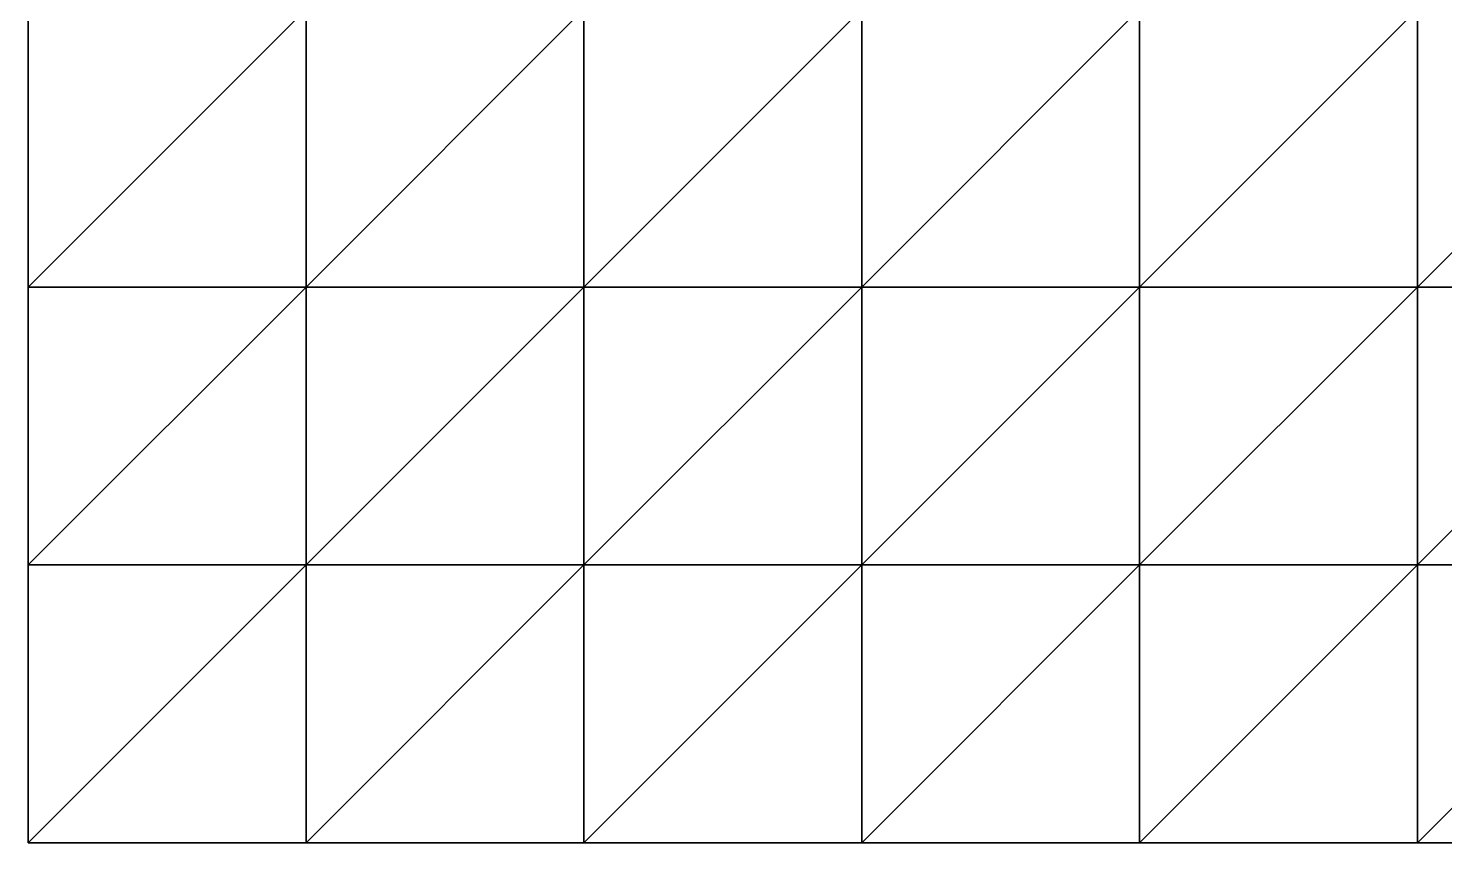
# Model space of a CAD drawing. Extents: x 330000 to 330200, y 6250000 to 6250150.
# Drawn here: x 330000 to 330051, y 6250000 to 6250029.3 of the extents above; entities that cross this region are included whole.
import ezdxf

# ---------------------------------------------------------------- set-up
doc = ezdxf.new("R2010")
doc.units = 0

msp = doc.modelspace()

# ---------------------------------------------------------------- linework, layer by layer
at = {"layer": 'Clay'}
for points in [[(330000, 6250020, 18.7), (330010, 6250020, 18.949), (330010, 6250030, 19.049)], [(330000, 6250020, 18.7), (330010, 6250030, 19.049), (330000, 6250030, 18.8)], [(330010, 6250030, 14.449), (330010, 6250020, 14.349), (330000, 6250020, 14.2)], [(330000, 6250030, 14.3), (330010, 6250030, 14.449), (330000, 6250020, 14.2)], [(330000, 6250030, 18.8), (330000, 6250020, 18.7), (330000, 6250020, 14.2)], [(330000, 6250030, 18.8), (330000, 6250020, 14.2), (330000, 6250030, 14.3)], [(330010, 6250020, 18.949), (330020, 6250020, 19.191), (330020, 6250030, 19.291)], [(330010, 6250020, 18.949), (330020, 6250030, 19.291), (330010, 6250030, 19.049)], [(330020, 6250030, 14.591), (330020, 6250020, 14.491), (330010, 6250020, 14.349)], [(330010, 6250030, 14.449), (330020, 6250030, 14.591), (330010, 6250020, 14.349)], [(330020, 6250020, 19.191), (330030, 6250020, 19.419), (330030, 6250030, 19.519)], [(330020, 6250020, 19.191), (330030, 6250030, 19.519), (330020, 6250030, 19.291)], [(330030, 6250030, 14.719), (330030, 6250020, 14.619), (330020, 6250020, 14.491)], [(330020, 6250030, 14.591), (330030, 6250030, 14.719), (330020, 6250020, 14.491)], [(330030, 6250020, 19.419), (330040, 6250020, 19.628), (330040, 6250030, 19.728)], [(330030, 6250020, 19.419), (330040, 6250030, 19.728), (330030, 6250030, 19.519)], [(330040, 6250030, 14.828), (330040, 6250020, 14.728), (330030, 6250020, 14.619)], [(330030, 6250030, 14.719), (330040, 6250030, 14.828), (330030, 6250020, 14.619)], [(330040, 6250020, 19.628), (330050, 6250020, 19.81), (330050, 6250030, 19.91)], [(330040, 6250020, 19.628), (330050, 6250030, 19.91), (330040, 6250030, 19.728)], [(330050, 6250030, 14.91), (330050, 6250020, 14.81), (330040, 6250020, 14.728)], [(330040, 6250030, 14.828), (330050, 6250030, 14.91), (330040, 6250020, 14.728)], [(330050, 6250020, 19.81), (330060, 6250020, 19.962), (330060, 6250030, 20.062)], [(330050, 6250020, 19.81), (330060, 6250030, 20.062), (330050, 6250030, 19.91)], [(330060, 6250030, 14.962), (330060, 6250020, 14.862), (330050, 6250020, 14.81)], [(330050, 6250030, 14.91), (330060, 6250030, 14.962), (330050, 6250020, 14.81)], [(330000, 6250010, 18.6), (330010, 6250010, 18.849), (330010, 6250020, 18.949)], [(330000, 6250010, 18.6), (330010, 6250020, 18.949), (330000, 6250020, 18.7)], [(330010, 6250020, 14.349), (330010, 6250010, 14.249), (330000, 6250010, 14.1)], [(330000, 6250020, 14.2), (330010, 6250020, 14.349), (330000, 6250010, 14.1)], [(330000, 6250020, 18.7), (330000, 6250010, 18.6), (330000, 6250010, 14.1)], [(330000, 6250020, 18.7), (330000, 6250010, 14.1), (330000, 6250020, 14.2)], [(330010, 6250010, 18.849), (330020, 6250010, 19.091), (330020, 6250020, 19.191)], [(330010, 6250010, 18.849), (330020, 6250020, 19.191), (330010, 6250020, 18.949)], [(330020, 6250020, 14.491), (330020, 6250010, 14.391), (330010, 6250010, 14.249)], [(330010, 6250020, 14.349), (330020, 6250020, 14.491), (330010, 6250010, 14.249)], [(330020, 6250010, 19.091), (330030, 6250010, 19.319), (330030, 6250020, 19.419)], [(330020, 6250010, 19.091), (330030, 6250020, 19.419), (330020, 6250020, 19.191)], [(330030, 6250020, 14.619), (330030, 6250010, 14.519), (330020, 6250010, 14.391)], [(330020, 6250020, 14.491), (330030, 6250020, 14.619), (330020, 6250010, 14.391)], [(330030, 6250010, 19.319), (330040, 6250010, 19.528), (330040, 6250020, 19.628)], [(330030, 6250010, 19.319), (330040, 6250020, 19.628), (330030, 6250020, 19.419)], [(330040, 6250020, 14.728), (330040, 6250010, 14.628), (330030, 6250010, 14.519)], [(330030, 6250020, 14.619), (330040, 6250020, 14.728), (330030, 6250010, 14.519)], [(330040, 6250010, 19.528), (330050, 6250010, 19.71), (330050, 6250020, 19.81)], [(330040, 6250010, 19.528), (330050, 6250020, 19.81), (330040, 6250020, 19.628)], [(330050, 6250020, 14.81), (330050, 6250010, 14.71), (330040, 6250010, 14.628)], [(330040, 6250020, 14.728), (330050, 6250020, 14.81), (330040, 6250010, 14.628)], [(330050, 6250010, 19.71), (330060, 6250010, 19.862), (330060, 6250020, 19.962)], [(330050, 6250010, 19.71), (330060, 6250020, 19.962), (330050, 6250020, 19.81)], [(330060, 6250020, 14.862), (330060, 6250010, 14.762), (330050, 6250010, 14.71)], [(330050, 6250020, 14.81), (330060, 6250020, 14.862), (330050, 6250010, 14.71)], [(330000, 6250000, 18.5), (330010, 6250000, 18.749), (330010, 6250010, 18.849)], [(330000, 6250000, 18.5), (330010, 6250010, 18.849), (330000, 6250010, 18.6)], [(330010, 6250010, 14.249), (330010, 6250000, 14.149), (330000, 6250000, 14)], [(330000, 6250010, 14.1), (330010, 6250010, 14.249), (330000, 6250000, 14)], [(330000, 6250010, 18.6), (330000, 6250000, 18.5), (330000, 6250000, 14)], [(330000, 6250010, 18.6), (330000, 6250000, 14), (330000, 6250010, 14.1)], [(330010, 6250000, 18.749), (330020, 6250000, 18.991), (330020, 6250010, 19.091)], [(330010, 6250000, 18.749), (330020, 6250010, 19.091), (330010, 6250010, 18.849)], [(330020, 6250010, 14.391), (330020, 6250000, 14.291), (330010, 6250000, 14.149)], [(330010, 6250010, 14.249), (330020, 6250010, 14.391), (330010, 6250000, 14.149)], [(330020, 6250000, 18.991), (330030, 6250000, 19.219), (330030, 6250010, 19.319)], [(330020, 6250000, 18.991), (330030, 6250010, 19.319), (330020, 6250010, 19.091)], [(330030, 6250010, 14.519), (330030, 6250000, 14.419), (330020, 6250000, 14.291)], [(330020, 6250010, 14.391), (330030, 6250010, 14.519), (330020, 6250000, 14.291)], [(330030, 6250000, 19.219), (330040, 6250000, 19.428), (330040, 6250010, 19.528)], [(330030, 6250000, 19.219), (330040, 6250010, 19.528), (330030, 6250010, 19.319)], [(330040, 6250010, 14.628), (330040, 6250000, 14.528), (330030, 6250000, 14.419)], [(330030, 6250010, 14.519), (330040, 6250010, 14.628), (330030, 6250000, 14.419)], [(330040, 6250000, 19.428), (330050, 6250000, 19.61), (330050, 6250010, 19.71)], [(330040, 6250000, 19.428), (330050, 6250010, 19.71), (330040, 6250010, 19.528)], [(330050, 6250010, 14.71), (330050, 6250000, 14.61), (330040, 6250000, 14.528)], [(330040, 6250010, 14.628), (330050, 6250010, 14.71), (330040, 6250000, 14.528)], [(330050, 6250000, 19.61), (330060, 6250000, 19.762), (330060, 6250010, 19.862)], [(330050, 6250000, 19.61), (330060, 6250010, 19.862), (330050, 6250010, 19.71)], [(330060, 6250010, 14.762), (330060, 6250000, 14.662), (330050, 6250000, 14.61)], [(330050, 6250010, 14.71), (330060, 6250010, 14.762), (330050, 6250000, 14.61)], [(330000, 6250000, 18.5), (330010, 6250000, 18.749), (330010, 6250000, 14.149)], [(330000, 6250000, 18.5), (330010, 6250000, 14.149), (330000, 6250000, 14)], [(330010, 6250000, 18.749), (330020, 6250000, 18.991), (330020, 6250000, 14.291)], [(330010, 6250000, 18.749), (330020, 6250000, 14.291), (330010, 6250000, 14.149)], [(330020, 6250000, 18.991), (330030, 6250000, 19.219), (330030, 6250000, 14.419)], [(330020, 6250000, 18.991), (330030, 6250000, 14.419), (330020, 6250000, 14.291)], [(330030, 6250000, 19.219), (330040, 6250000, 19.428), (330040, 6250000, 14.528)], [(330030, 6250000, 19.219), (330040, 6250000, 14.528), (330030, 6250000, 14.419)], [(330040, 6250000, 19.428), (330050, 6250000, 19.61), (330050, 6250000, 14.61)], [(330040, 6250000, 19.428), (330050, 6250000, 14.61), (330040, 6250000, 14.528)], [(330050, 6250000, 19.61), (330060, 6250000, 19.762), (330060, 6250000, 14.662)], [(330050, 6250000, 19.61), (330060, 6250000, 14.662), (330050, 6250000, 14.61)]]:
    msp.add_3dface(points, dxfattribs=at)
at = {"layer": 'Fill'}
for points in [[(330000, 6250020, 20.2), (330010, 6250020, 20.449), (330010, 6250030, 20.549)], [(330000, 6250020, 20.2), (330010, 6250030, 20.549), (330000, 6250030, 20.3)], [(330010, 6250030, 19.049), (330010, 6250020, 18.949), (330000, 6250020, 18.7)], [(330000, 6250030, 18.8), (330010, 6250030, 19.049), (330000, 6250020, 18.7)], [(330000, 6250030, 20.3), (330000, 6250020, 20.2), (330000, 6250020, 18.7)], [(330000, 6250030, 20.3), (330000, 6250020, 18.7), (330000, 6250030, 18.8)], [(330010, 6250020, 20.449), (330020, 6250020, 20.691), (330020, 6250030, 20.791)], [(330010, 6250020, 20.449), (330020, 6250030, 20.791), (330010, 6250030, 20.549)], [(330020, 6250030, 19.291), (330020, 6250020, 19.191), (330010, 6250020, 18.949)], [(330010, 6250030, 19.049), (330020, 6250030, 19.291), (330010, 6250020, 18.949)], [(330020, 6250020, 20.691), (330030, 6250020, 20.919), (330030, 6250030, 21.019)], [(330020, 6250020, 20.691), (330030, 6250030, 21.019), (330020, 6250030, 20.791)], [(330030, 6250030, 19.519), (330030, 6250020, 19.419), (330020, 6250020, 19.191)], [(330020, 6250030, 19.291), (330030, 6250030, 19.519), (330020, 6250020, 19.191)], [(330030, 6250020, 20.919), (330040, 6250020, 21.128), (330040, 6250030, 21.228)], [(330030, 6250020, 20.919), (330040, 6250030, 21.228), (330030, 6250030, 21.019)], [(330040, 6250030, 19.728), (330040, 6250020, 19.628), (330030, 6250020, 19.419)], [(330030, 6250030, 19.519), (330040, 6250030, 19.728), (330030, 6250020, 19.419)], [(330040, 6250020, 21.128), (330050, 6250020, 21.31), (330050, 6250030, 21.41)], [(330040, 6250020, 21.128), (330050, 6250030, 21.41), (330040, 6250030, 21.228)], [(330050, 6250030, 19.91), (330050, 6250020, 19.81), (330040, 6250020, 19.628)], [(330040, 6250030, 19.728), (330050, 6250030, 19.91), (330040, 6250020, 19.628)], [(330050, 6250020, 21.31), (330060, 6250020, 21.462), (330060, 6250030, 21.562)], [(330050, 6250020, 21.31), (330060, 6250030, 21.562), (330050, 6250030, 21.41)], [(330060, 6250030, 20.062), (330060, 6250020, 19.962), (330050, 6250020, 19.81)], [(330050, 6250030, 19.91), (330060, 6250030, 20.062), (330050, 6250020, 19.81)], [(330000, 6250010, 20.1), (330010, 6250010, 20.349), (330010, 6250020, 20.449)], [(330000, 6250010, 20.1), (330010, 6250020, 20.449), (330000, 6250020, 20.2)], [(330010, 6250020, 18.949), (330010, 6250010, 18.849), (330000, 6250010, 18.6)], [(330000, 6250020, 18.7), (330010, 6250020, 18.949), (330000, 6250010, 18.6)], [(330000, 6250020, 20.2), (330000, 6250010, 20.1), (330000, 6250010, 18.6)], [(330000, 6250020, 20.2), (330000, 6250010, 18.6), (330000, 6250020, 18.7)], [(330010, 6250010, 20.349), (330020, 6250010, 20.591), (330020, 6250020, 20.691)], [(330010, 6250010, 20.349), (330020, 6250020, 20.691), (330010, 6250020, 20.449)], [(330020, 6250020, 19.191), (330020, 6250010, 19.091), (330010, 6250010, 18.849)], [(330010, 6250020, 18.949), (330020, 6250020, 19.191), (330010, 6250010, 18.849)], [(330020, 6250010, 20.591), (330030, 6250010, 20.819), (330030, 6250020, 20.919)], [(330020, 6250010, 20.591), (330030, 6250020, 20.919), (330020, 6250020, 20.691)], [(330030, 6250020, 19.419), (330030, 6250010, 19.319), (330020, 6250010, 19.091)], [(330020, 6250020, 19.191), (330030, 6250020, 19.419), (330020, 6250010, 19.091)], [(330030, 6250010, 20.819), (330040, 6250010, 21.028), (330040, 6250020, 21.128)], [(330030, 6250010, 20.819), (330040, 6250020, 21.128), (330030, 6250020, 20.919)], [(330040, 6250020, 19.628), (330040, 6250010, 19.528), (330030, 6250010, 19.319)], [(330030, 6250020, 19.419), (330040, 6250020, 19.628), (330030, 6250010, 19.319)], [(330040, 6250010, 21.028), (330050, 6250010, 21.21), (330050, 6250020, 21.31)], [(330040, 6250010, 21.028), (330050, 6250020, 21.31), (330040, 6250020, 21.128)], [(330050, 6250020, 19.81), (330050, 6250010, 19.71), (330040, 6250010, 19.528)], [(330040, 6250020, 19.628), (330050, 6250020, 19.81), (330040, 6250010, 19.528)], [(330050, 6250010, 21.21), (330060, 6250010, 21.362), (330060, 6250020, 21.462)], [(330050, 6250010, 21.21), (330060, 6250020, 21.462), (330050, 6250020, 21.31)], [(330060, 6250020, 19.962), (330060, 6250010, 19.862), (330050, 6250010, 19.71)], [(330050, 6250020, 19.81), (330060, 6250020, 19.962), (330050, 6250010, 19.71)], [(330000, 6250000, 20), (330010, 6250000, 20.249), (330010, 6250010, 20.349)], [(330000, 6250000, 20), (330010, 6250010, 20.349), (330000, 6250010, 20.1)], [(330010, 6250010, 18.849), (330010, 6250000, 18.749), (330000, 6250000, 18.5)], [(330000, 6250010, 18.6), (330010, 6250010, 18.849), (330000, 6250000, 18.5)], [(330000, 6250010, 20.1), (330000, 6250000, 20), (330000, 6250000, 18.5)], [(330000, 6250010, 20.1), (330000, 6250000, 18.5), (330000, 6250010, 18.6)], [(330010, 6250000, 20.249), (330020, 6250000, 20.491), (330020, 6250010, 20.591)], [(330010, 6250000, 20.249), (330020, 6250010, 20.591), (330010, 6250010, 20.349)], [(330020, 6250010, 19.091), (330020, 6250000, 18.991), (330010, 6250000, 18.749)], [(330010, 6250010, 18.849), (330020, 6250010, 19.091), (330010, 6250000, 18.749)], [(330020, 6250000, 20.491), (330030, 6250000, 20.719), (330030, 6250010, 20.819)], [(330020, 6250000, 20.491), (330030, 6250010, 20.819), (330020, 6250010, 20.591)], [(330030, 6250010, 19.319), (330030, 6250000, 19.219), (330020, 6250000, 18.991)], [(330020, 6250010, 19.091), (330030, 6250010, 19.319), (330020, 6250000, 18.991)], [(330030, 6250000, 20.719), (330040, 6250000, 20.928), (330040, 6250010, 21.028)], [(330030, 6250000, 20.719), (330040, 6250010, 21.028), (330030, 6250010, 20.819)], [(330040, 6250010, 19.528), (330040, 6250000, 19.428), (330030, 6250000, 19.219)], [(330030, 6250010, 19.319), (330040, 6250010, 19.528), (330030, 6250000, 19.219)], [(330040, 6250000, 20.928), (330050, 6250000, 21.11), (330050, 6250010, 21.21)], [(330040, 6250000, 20.928), (330050, 6250010, 21.21), (330040, 6250010, 21.028)], [(330050, 6250010, 19.71), (330050, 6250000, 19.61), (330040, 6250000, 19.428)], [(330040, 6250010, 19.528), (330050, 6250010, 19.71), (330040, 6250000, 19.428)], [(330050, 6250000, 21.11), (330060, 6250000, 21.262), (330060, 6250010, 21.362)], [(330050, 6250000, 21.11), (330060, 6250010, 21.362), (330050, 6250010, 21.21)], [(330060, 6250010, 19.862), (330060, 6250000, 19.762), (330050, 6250000, 19.61)], [(330050, 6250010, 19.71), (330060, 6250010, 19.862), (330050, 6250000, 19.61)], [(330000, 6250000, 20), (330010, 6250000, 20.249), (330010, 6250000, 18.749)], [(330000, 6250000, 20), (330010, 6250000, 18.749), (330000, 6250000, 18.5)], [(330010, 6250000, 20.249), (330020, 6250000, 20.491), (330020, 6250000, 18.991)], [(330010, 6250000, 20.249), (330020, 6250000, 18.991), (330010, 6250000, 18.749)], [(330020, 6250000, 20.491), (330030, 6250000, 20.719), (330030, 6250000, 19.219)], [(330020, 6250000, 20.491), (330030, 6250000, 19.219), (330020, 6250000, 18.991)], [(330030, 6250000, 20.719), (330040, 6250000, 20.928), (330040, 6250000, 19.428)], [(330030, 6250000, 20.719), (330040, 6250000, 19.428), (330030, 6250000, 19.219)], [(330040, 6250000, 20.928), (330050, 6250000, 21.11), (330050, 6250000, 19.61)], [(330040, 6250000, 20.928), (330050, 6250000, 19.61), (330040, 6250000, 19.428)], [(330050, 6250000, 21.11), (330060, 6250000, 21.262), (330060, 6250000, 19.762)], [(330050, 6250000, 21.11), (330060, 6250000, 19.762), (330050, 6250000, 19.61)]]:
    msp.add_3dface(points, dxfattribs=at)
at = {"layer": 'Sand'}
for points in [[(330000, 6250020, 14.2), (330010, 6250020, 14.349), (330010, 6250030, 14.449)], [(330000, 6250020, 14.2), (330010, 6250030, 14.449), (330000, 6250030, 14.3)], [(330010, 6250030, 10.546), (330010, 6250020, 10.665), (330000, 6250020, 10.516)], [(330000, 6250030, 10.398), (330010, 6250030, 10.546), (330000, 6250020, 10.516)], [(330000, 6250030, 14.3), (330000, 6250020, 14.2), (330000, 6250020, 10.516)], [(330000, 6250030, 14.3), (330000, 6250020, 10.516), (330000, 6250030, 10.398)], [(330010, 6250020, 14.349), (330020, 6250020, 14.491), (330020, 6250030, 14.591)], [(330010, 6250020, 14.349), (330020, 6250030, 14.591), (330010, 6250030, 14.449)], [(330020, 6250030, 10.688), (330020, 6250020, 10.807), (330010, 6250020, 10.665)], [(330010, 6250030, 10.546), (330020, 6250030, 10.688), (330010, 6250020, 10.665)], [(330020, 6250020, 14.491), (330030, 6250020, 14.619), (330030, 6250030, 14.719)], [(330020, 6250020, 14.491), (330030, 6250030, 14.719), (330020, 6250030, 14.591)], [(330030, 6250030, 10.817), (330030, 6250020, 10.936), (330020, 6250020, 10.807)], [(330020, 6250030, 10.688), (330030, 6250030, 10.817), (330020, 6250020, 10.807)], [(330030, 6250020, 14.619), (330040, 6250020, 14.728), (330040, 6250030, 14.828)], [(330030, 6250020, 14.619), (330040, 6250030, 14.828), (330030, 6250030, 14.719)], [(330040, 6250030, 10.925), (330040, 6250020, 11.044), (330030, 6250020, 10.936)], [(330030, 6250030, 10.817), (330040, 6250030, 10.925), (330030, 6250020, 10.936)], [(330040, 6250020, 14.728), (330050, 6250020, 14.81), (330050, 6250030, 14.91)], [(330040, 6250020, 14.728), (330050, 6250030, 14.91), (330040, 6250030, 14.828)], [(330050, 6250030, 11.008), (330050, 6250020, 11.127), (330040, 6250020, 11.044)], [(330040, 6250030, 10.925), (330050, 6250030, 11.008), (330040, 6250020, 11.044)], [(330050, 6250020, 14.81), (330060, 6250020, 14.862), (330060, 6250030, 14.962)], [(330050, 6250020, 14.81), (330060, 6250030, 14.962), (330050, 6250030, 14.91)], [(330060, 6250030, 11.06), (330060, 6250020, 11.179), (330050, 6250020, 11.127)], [(330050, 6250030, 11.008), (330060, 6250030, 11.06), (330050, 6250020, 11.127)], [(330000, 6250010, 14.1), (330010, 6250010, 14.249), (330010, 6250020, 14.349)], [(330000, 6250010, 14.1), (330010, 6250020, 14.349), (330000, 6250020, 14.2)], [(330010, 6250020, 10.665), (330010, 6250010, 10.702), (330000, 6250010, 10.553)], [(330000, 6250020, 10.516), (330010, 6250020, 10.665), (330000, 6250010, 10.553)], [(330000, 6250020, 14.2), (330000, 6250010, 14.1), (330000, 6250010, 10.553)], [(330000, 6250020, 14.2), (330000, 6250010, 10.553), (330000, 6250020, 10.516)], [(330010, 6250010, 14.249), (330020, 6250010, 14.391), (330020, 6250020, 14.491)], [(330010, 6250010, 14.249), (330020, 6250020, 14.491), (330010, 6250020, 14.349)], [(330020, 6250020, 10.807), (330020, 6250010, 10.844), (330010, 6250010, 10.702)], [(330010, 6250020, 10.665), (330020, 6250020, 10.807), (330010, 6250010, 10.702)], [(330020, 6250010, 14.391), (330030, 6250010, 14.519), (330030, 6250020, 14.619)], [(330020, 6250010, 14.391), (330030, 6250020, 14.619), (330020, 6250020, 14.491)], [(330030, 6250020, 10.936), (330030, 6250010, 10.973), (330020, 6250010, 10.844)], [(330020, 6250020, 10.807), (330030, 6250020, 10.936), (330020, 6250010, 10.844)], [(330030, 6250010, 14.519), (330040, 6250010, 14.628), (330040, 6250020, 14.728)], [(330030, 6250010, 14.519), (330040, 6250020, 14.728), (330030, 6250020, 14.619)], [(330040, 6250020, 11.044), (330040, 6250010, 11.081), (330030, 6250010, 10.973)], [(330030, 6250020, 10.936), (330040, 6250020, 11.044), (330030, 6250010, 10.973)], [(330040, 6250010, 14.628), (330050, 6250010, 14.71), (330050, 6250020, 14.81)], [(330040, 6250010, 14.628), (330050, 6250020, 14.81), (330040, 6250020, 14.728)], [(330050, 6250020, 11.127), (330050, 6250010, 11.164), (330040, 6250010, 11.081)], [(330040, 6250020, 11.044), (330050, 6250020, 11.127), (330040, 6250010, 11.081)], [(330050, 6250010, 14.71), (330060, 6250010, 14.762), (330060, 6250020, 14.862)], [(330050, 6250010, 14.71), (330060, 6250020, 14.862), (330050, 6250020, 14.81)], [(330060, 6250020, 11.179), (330060, 6250010, 11.216), (330050, 6250010, 11.164)], [(330050, 6250020, 11.127), (330060, 6250020, 11.179), (330050, 6250010, 11.164)], [(330000, 6250000, 14), (330010, 6250000, 14.149), (330010, 6250010, 14.249)], [(330000, 6250000, 14), (330010, 6250010, 14.249), (330000, 6250010, 14.1)], [(330010, 6250010, 10.702), (330010, 6250000, 10.649), (330000, 6250000, 10.5)], [(330000, 6250010, 10.553), (330010, 6250010, 10.702), (330000, 6250000, 10.5)], [(330000, 6250010, 14.1), (330000, 6250000, 14), (330000, 6250000, 10.5)], [(330000, 6250010, 14.1), (330000, 6250000, 10.5), (330000, 6250010, 10.553)], [(330010, 6250000, 14.149), (330020, 6250000, 14.291), (330020, 6250010, 14.391)], [(330010, 6250000, 14.149), (330020, 6250010, 14.391), (330010, 6250010, 14.249)], [(330020, 6250010, 10.844), (330020, 6250000, 10.791), (330010, 6250000, 10.649)], [(330010, 6250010, 10.702), (330020, 6250010, 10.844), (330010, 6250000, 10.649)], [(330020, 6250000, 14.291), (330030, 6250000, 14.419), (330030, 6250010, 14.519)], [(330020, 6250000, 14.291), (330030, 6250010, 14.519), (330020, 6250010, 14.391)], [(330030, 6250010, 10.973), (330030, 6250000, 10.919), (330020, 6250000, 10.791)], [(330020, 6250010, 10.844), (330030, 6250010, 10.973), (330020, 6250000, 10.791)], [(330030, 6250000, 14.419), (330040, 6250000, 14.528), (330040, 6250010, 14.628)], [(330030, 6250000, 14.419), (330040, 6250010, 14.628), (330030, 6250010, 14.519)], [(330040, 6250010, 11.081), (330040, 6250000, 11.028), (330030, 6250000, 10.919)], [(330030, 6250010, 10.973), (330040, 6250010, 11.081), (330030, 6250000, 10.919)], [(330040, 6250000, 14.528), (330050, 6250000, 14.61), (330050, 6250010, 14.71)], [(330040, 6250000, 14.528), (330050, 6250010, 14.71), (330040, 6250010, 14.628)], [(330050, 6250010, 11.164), (330050, 6250000, 11.11), (330040, 6250000, 11.028)], [(330040, 6250010, 11.081), (330050, 6250010, 11.164), (330040, 6250000, 11.028)], [(330050, 6250000, 14.61), (330060, 6250000, 14.662), (330060, 6250010, 14.762)], [(330050, 6250000, 14.61), (330060, 6250010, 14.762), (330050, 6250010, 14.71)], [(330060, 6250010, 11.216), (330060, 6250000, 11.162), (330050, 6250000, 11.11)], [(330050, 6250010, 11.164), (330060, 6250010, 11.216), (330050, 6250000, 11.11)], [(330000, 6250000, 14), (330010, 6250000, 14.149), (330010, 6250000, 10.649)], [(330000, 6250000, 14), (330010, 6250000, 10.649), (330000, 6250000, 10.5)], [(330010, 6250000, 14.149), (330020, 6250000, 14.291), (330020, 6250000, 10.791)], [(330010, 6250000, 14.149), (330020, 6250000, 10.791), (330010, 6250000, 10.649)], [(330020, 6250000, 14.291), (330030, 6250000, 14.419), (330030, 6250000, 10.919)], [(330020, 6250000, 14.291), (330030, 6250000, 10.919), (330020, 6250000, 10.791)], [(330030, 6250000, 14.419), (330040, 6250000, 14.528), (330040, 6250000, 11.028)], [(330030, 6250000, 14.419), (330040, 6250000, 11.028), (330030, 6250000, 10.919)], [(330040, 6250000, 14.528), (330050, 6250000, 14.61), (330050, 6250000, 11.11)], [(330040, 6250000, 14.528), (330050, 6250000, 11.11), (330040, 6250000, 11.028)], [(330050, 6250000, 14.61), (330060, 6250000, 14.662), (330060, 6250000, 11.162)], [(330050, 6250000, 14.61), (330060, 6250000, 11.162), (330050, 6250000, 11.11)]]:
    msp.add_3dface(points, dxfattribs=at)

# ---------------------------------------------------------------- meshes
at = {"layer": 'Rock'}
mesh = msp.add_polyface(dxfattribs=at)
corners = [(330000, 6250000, 10.5), (330010, 6250000, 10.649), (330010, 6250010, 10.702), (330000, 6250010, 10.553), (330010, 6250020, 10.665), (330000, 6250020, 10.516), (330010, 6250030, 10.546), (330000, 6250030, 10.398), (330010, 6250040, 10.359), (330020, 6250000, 10.791), (330020, 6250010, 10.844), (330020, 6250020, 10.807), (330020, 6250030, 10.688), (330020, 6250040, 10.501), (330030, 6250010, 10.973), (330030, 6250020, 10.936), (330010, 6250010, -9.651), (330010, 6250000, -9.751), (330000, 6250000, -10), (330000, 6250010, -9.9), (330010, 6250020, -9.551), (330000, 6250020, -9.8), (330010, 6250030, -9.451), (330000, 6250030, -9.7), (330010, 6250040, -9.351), (330020, 6250010, -9.409), (330020, 6250000, -9.509), (330020, 6250020, -9.309), (330020, 6250030, -9.209), (330020, 6250040, -9.109), (330000, 6250040, 10.21)]
mesh.append_faces([[corners[k] for k in face] for face in [(0, 1, 2), (0, 2, 3), (3, 2, 4), (3, 4, 5), (5, 4, 6), (5, 6, 7), (7, 6, 8), (1, 9, 10), (1, 10, 2), (2, 10, 11), (2, 11, 4), (4, 11, 12), (4, 12, 6), (6, 12, 13), (9, 14, 10), (10, 15, 11), (16, 17, 18), (19, 16, 18), (20, 16, 19), (21, 20, 19), (22, 20, 21), (23, 22, 21), (24, 22, 23), (25, 26, 17), (16, 25, 17), (27, 25, 16), (20, 27, 16), (28, 27, 20), (22, 28, 20), (29, 28, 22), (0, 1, 17), (0, 17, 18), (1, 9, 26), (1, 26, 17), (30, 7, 23), (7, 5, 21), (7, 21, 23), (5, 3, 19), (5, 19, 21), (3, 0, 18), (3, 18, 19)]])
mesh = msp.add_polyface(dxfattribs=at)
corners = [(330020, 6250000, 10.791), (330030, 6250000, 10.919), (330030, 6250010, 10.973), (330020, 6250010, 10.844), (330030, 6250020, 10.936), (330020, 6250020, 10.807), (330030, 6250030, 10.817), (330020, 6250030, 10.688), (330030, 6250040, 10.63), (330040, 6250000, 11.028), (330040, 6250010, 11.081), (330040, 6250020, 11.044), (330040, 6250030, 10.925), (330040, 6250040, 10.738), (330050, 6250000, 11.11), (330050, 6250010, 11.164), (330050, 6250020, 11.127), (330050, 6250030, 11.008), (330050, 6250040, 10.821), (330030, 6250010, -9.181), (330030, 6250000, -9.281), (330020, 6250000, -9.509), (330020, 6250010, -9.409), (330030, 6250020, -9.081), (330020, 6250020, -9.309), (330030, 6250030, -8.981), (330020, 6250030, -9.209), (330030, 6250040, -8.881), (330040, 6250010, -8.972), (330040, 6250000, -9.072), (330040, 6250020, -8.872), (330040, 6250030, -8.772), (330040, 6250040, -8.672), (330050, 6250010, -8.79), (330050, 6250000, -8.89), (330050, 6250020, -8.69), (330050, 6250030, -8.59)]
mesh.append_faces([[corners[k] for k in face] for face in [(0, 1, 2), (3, 2, 4), (5, 4, 6), (5, 6, 7), (7, 6, 8), (1, 9, 10), (1, 10, 2), (2, 10, 11), (2, 11, 4), (4, 11, 12), (4, 12, 6), (6, 12, 13), (9, 14, 15), (9, 15, 10), (10, 15, 16), (10, 16, 11), (11, 16, 17), (11, 17, 12), (12, 17, 18), (19, 20, 21), (22, 19, 21), (23, 19, 22), (24, 23, 22), (25, 23, 24), (26, 25, 24), (27, 25, 26), (28, 29, 20), (19, 28, 20), (30, 28, 19), (23, 30, 19), (31, 30, 23), (25, 31, 23), (32, 31, 25), (33, 34, 29), (28, 33, 29), (30, 35, 28), (31, 36, 30), (0, 1, 20), (0, 20, 21), (1, 9, 29), (1, 29, 20), (9, 34, 29)]])
mesh = msp.add_polyface(dxfattribs=at)
corners = [(330050, 6250000, 11.11), (330060, 6250000, 11.162), (330060, 6250010, 11.216), (330050, 6250010, 11.164), (330060, 6250020, 11.179), (330050, 6250020, 11.127), (330060, 6250030, 11.06), (330050, 6250030, 11.008), (330060, 6250040, 10.873), (330070, 6250000, 11.179), (330070, 6250010, 11.233), (330070, 6250020, 11.196), (330070, 6250030, 11.077), (330070, 6250040, 10.89), (330080, 6250010, 11.211), (330080, 6250020, 11.174), (330080, 6250030, 11.055), (330050, 6250020, -8.69), (330050, 6250010, -8.79), (330040, 6250010, -8.972), (330050, 6250030, -8.59), (330040, 6250020, -8.872), (330050, 6250040, -8.49), (330040, 6250030, -8.772), (330060, 6250010, -8.638), (330060, 6250000, -8.738), (330050, 6250000, -8.89), (330060, 6250020, -8.538), (330060, 6250030, -8.438), (330060, 6250040, -8.338), (330070, 6250010, -8.521), (330070, 6250000, -8.621), (330070, 6250020, -8.421), (330070, 6250030, -8.321), (330070, 6250040, -8.221), (330080, 6250010, -8.442), (330080, 6250020, -8.342), (330080, 6250030, -8.242), (330040, 6250000, 11.028)]
mesh.append_faces([[corners[k] for k in face] for face in [(0, 1, 2), (0, 2, 3), (3, 2, 4), (3, 4, 5), (5, 4, 6), (5, 6, 7), (7, 6, 8), (1, 9, 10), (1, 10, 2), (2, 10, 11), (2, 11, 4), (4, 11, 12), (4, 12, 6), (6, 12, 13), (9, 14, 10), (10, 15, 11), (11, 16, 12), (17, 18, 19), (20, 17, 21), (22, 20, 23), (24, 25, 26), (18, 24, 26), (27, 24, 18), (17, 27, 18), (28, 27, 17), (20, 28, 17), (29, 28, 20), (30, 31, 25), (24, 30, 25), (32, 30, 24), (27, 32, 24), (33, 32, 27), (28, 33, 27), (34, 33, 28), (30, 35, 31), (32, 36, 30), (33, 37, 32), (38, 0, 26), (0, 1, 25), (0, 25, 26), (1, 9, 31), (1, 31, 25)]])

doc.saveas('drawing.dxf')
